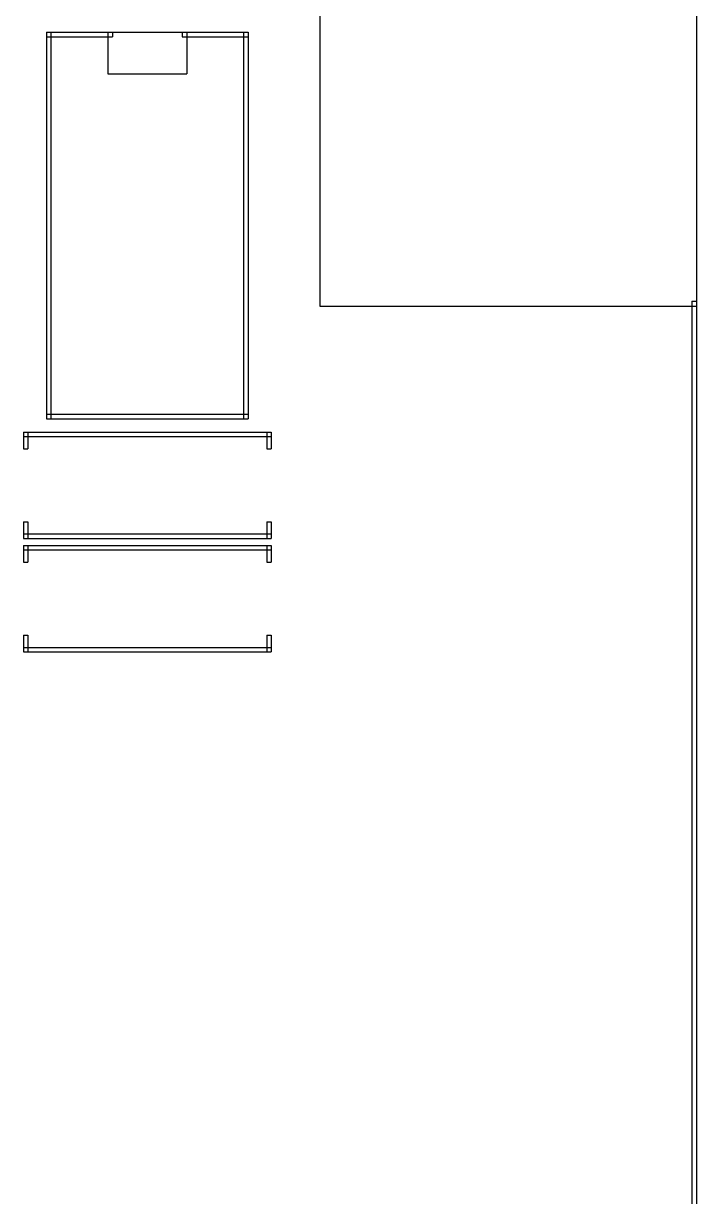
# Model space of a CAD drawing. Header units: metres. Extents: x 0 to 3427, y -3382 to 0.
# Drawn here: x 1784 to 2496, y -1880 to -638 of the extents above; entities that cross this region are included whole.
import ezdxf

# ---------------------------------------------------------------- set-up
doc = ezdxf.new("R2010")
doc.units = ezdxf.units.M

msp = doc.modelspace()

# ---------------------------------------------------------------- linework, layer by layer
at = {"layer": '1'}
for p, q in [((2097.488189, -538.354331), (2097.488189, -937.055118)), ((2496.188976, -538.354331), (2496.188976, -937.055118)), ((1808.070866, -647.047244), (1812.795276, -647.047244)), ((1808.070866, -647.047244), (1808.070866, -1056.496063)), ((1808.070866, -647.047244), (1877.755906, -647.047244)), ((1808.070866, -647.047244), (1808.070866, -651.771654)), ((1808.070866, -651.771654), (1877.755906, -651.771654)), ((1812.795276, -647.047244), (1812.795276, -1056.496063)), ((1873.031496, -647.047244), (1956.496063, -647.047244)), ((1873.031496, -647.047244), (1873.031496, -691.141732)), ((1877.755906, -647.047244), (1877.755906, -651.771654)), ((1951.771654, -647.047244), (2021.456693, -647.047244)), ((1951.771654, -647.047244), (1951.771654, -651.771654)), ((1951.771654, -651.771654), (2021.456693, -651.771654)), ((1956.496063, -647.047244), (1956.496063, -691.141732)), ((2016.732283, -647.047244), (2021.456693, -647.047244)), ((2016.732283, -647.047244), (2016.732283, -1056.496063)), ((2021.456693, -647.047244), (2021.456693, -1056.496063)), ((2021.456693, -647.047244), (2021.456693, -651.771654)), ((1873.031496, -691.141732), (1956.496063, -691.141732)), ((2097.488189, -937.055118), (2496.188976, -937.055118)), ((2491.188976, -932.055118), (2496.188976, -932.055118)), ((2491.188976, -932.055118), (2491.188976, -2315.007874)), ((2496.188976, -932.055118), (2496.188976, -2315.007874)), ((1808.070866, -1051.771654), (2021.456693, -1051.771654)), ((1808.070866, -1051.771654), (1808.070866, -1056.496063)), ((2021.456693, -1051.771654), (2021.456693, -1056.496063)), ((1808.070866, -1056.496063), (1812.795276, -1056.496063)), ((1808.070866, -1056.496063), (2021.456693, -1056.496063)), ((2016.732283, -1056.496063), (2021.456693, -1056.496063)), ((1783.661417, -1070.669291), (1788.385827, -1070.669291)), ((1783.661417, -1070.669291), (1783.661417, -1088.385827)), ((1783.661417, -1070.669291), (2045.866142, -1070.669291)), ((1783.661417, -1070.669291), (1783.661417, -1075.393701)), ((1783.661417, -1075.393701), (2045.866142, -1075.393701)), ((1788.385827, -1070.669291), (1788.385827, -1088.385827)), ((2041.141732, -1070.669291), (2045.866142, -1070.669291)), ((2041.141732, -1070.669291), (2041.141732, -1088.385827)), ((2045.866142, -1070.669291), (2045.866142, -1075.393701)), ((2045.866142, -1070.669291), (2045.866142, -1088.385827)), ((1783.661417, -1088.385827), (1788.385827, -1088.385827)), ((2041.141732, -1088.385827), (2045.866142, -1088.385827)), ((1783.661417, -1165.551181), (1788.385827, -1165.551181)), ((1783.661417, -1165.551181), (1783.661417, -1183.267717)), ((1788.385827, -1165.551181), (1788.385827, -1183.267717)), ((2041.141732, -1165.551181), (2045.866142, -1165.551181)), ((2041.141732, -1165.551181), (2041.141732, -1183.267717)), ((2045.866142, -1165.551181), (2045.866142, -1183.267717)), ((1783.661417, -1178.543307), (2045.866142, -1178.543307)), ((1783.661417, -1178.543307), (1783.661417, -1183.267717)), ((2045.866142, -1178.543307), (2045.866142, -1183.267717)), ((1783.661417, -1183.267717), (2045.866142, -1183.267717)), ((1783.661417, -1183.267717), (1788.385827, -1183.267717)), ((1783.661417, -1190.748031), (2045.866142, -1190.748031)), ((1783.661417, -1190.748031), (1783.661417, -1195.472441)), ((1783.661417, -1190.748031), (1788.385827, -1190.748031)), ((1783.661417, -1190.748031), (1783.661417, -1208.464567)), ((1788.385827, -1190.748031), (1788.385827, -1208.464567)), ((2041.141732, -1183.267717), (2045.866142, -1183.267717)), ((2041.141732, -1190.748031), (2045.866142, -1190.748031)), ((2041.141732, -1190.748031), (2041.141732, -1208.464567)), ((2045.866142, -1190.748031), (2045.866142, -1195.472441)), ((2045.866142, -1190.748031), (2045.866142, -1208.464567)), ((1783.661417, -1195.472441), (2045.866142, -1195.472441)), ((1783.661417, -1208.464567), (1788.385827, -1208.464567)), ((2041.141732, -1208.464567), (2045.866142, -1208.464567)), ((1783.661417, -1285.629921), (1788.385827, -1285.629921)), ((1783.661417, -1285.629921), (1783.661417, -1303.346457)), ((1788.385827, -1285.629921), (1788.385827, -1303.346457)), ((2041.141732, -1285.629921), (2045.866142, -1285.629921)), ((2041.141732, -1285.629921), (2041.141732, -1303.346457)), ((2045.866142, -1285.629921), (2045.866142, -1303.346457)), ((1783.661417, -1298.622047), (2045.866142, -1298.622047)), ((1783.661417, -1298.622047), (1783.661417, -1303.346457)), ((1783.661417, -1303.346457), (2045.866142, -1303.346457)), ((1783.661417, -1303.346457), (1788.385827, -1303.346457)), ((2041.141732, -1303.346457), (2045.866142, -1303.346457)), ((2045.866142, -1298.622047), (2045.866142, -1303.346457))]:
    msp.add_line(p, q, dxfattribs=at)

doc.saveas('drawing.dxf')
